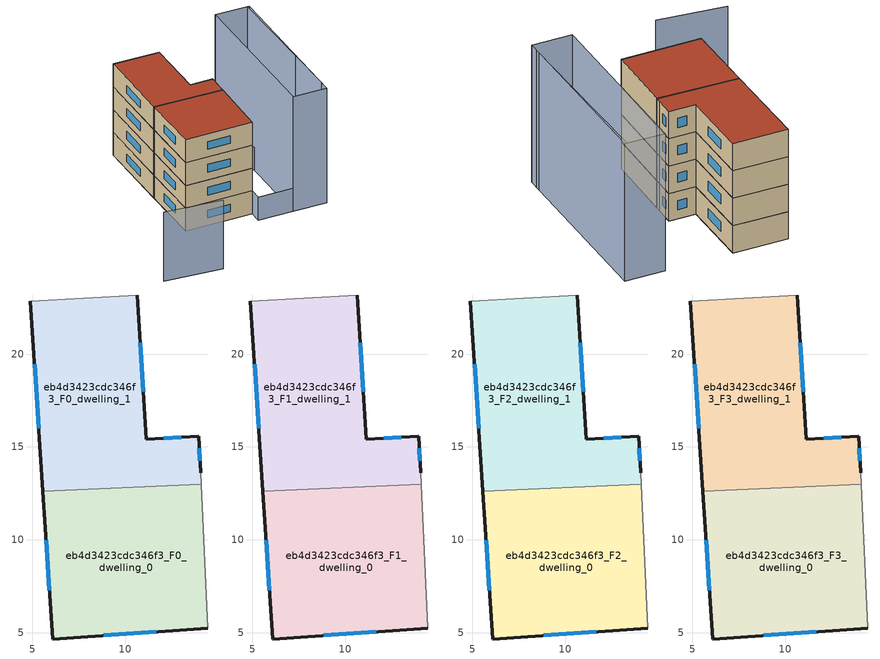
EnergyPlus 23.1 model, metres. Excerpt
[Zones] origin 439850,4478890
eb4d3423cdc346f3_F0_dwelling_0
 floor ground (EU_floor_Construction): 14.43,5.25 14.08,12.99 5.57,12.61 6.09,4.66 z0
 wall outside (EU_wall_Construction): 14.43,5.25 6.09,4.66 5.57,12.61 z0:3
 wall adiabatic (EU_wall_Construction): 14.08,12.99 14.43,5.25 z0:3
 wall to eb4d3423cdc346f3_F0_dwelling_1 (EU_wall_Construction): 5.57,12.61 14.08,12.99 z0:3
 window (EU_Window_Construction): 5.91,7.3 5.74,9.98 / 11.66,5.05 8.85,4.85 z0.99:2.01
eb4d3423cdc346f3_F0_dwelling_1
 floor ground (EU_floor_Construction): 14.08,12.99 14.05,13.6 13.96,15.59 11.13,15.41 10.65,23.18 4.9,22.84 5.57,12.61 z0
 wall outside (EU_wall_Construction): 5.57,12.61 4.9,22.84 / 10.65,23.18 11.13,15.41 13.96,15.59 14.05,13.6 z0:3
 wall adiabatic (EU_wall_Construction): 14.05,13.6 14.08,12.99 / 4.9,22.84 10.65,23.18 z0:3
 window (EU_Window_Construction): 5.34,16 5.12,19.45 / 10.81,20.61 10.97,17.99 / 12.07,15.47 13.02,15.53 / 13.99,14.93 14.02,14.26 z0.99:2.01
eb4d3423cdc346f3_F1_dwelling_0
 floor to eb4d3423cdc346f3_F0_dwelling_0 (EU_floor_Construction): 14.43,5.25 14.08,12.99 5.57,12.61 6.09,4.66 z3
 wall outside (EU_wall_Construction): 14.43,5.25 6.09,4.66 5.57,12.61 z3:6
 wall adiabatic (EU_wall_Construction): 14.08,12.99 14.43,5.25 z3:6
 wall to eb4d3423cdc346f3_F1_dwelling_1 (EU_wall_Construction): 5.57,12.61 14.08,12.99 z3:6
 window (EU_Window_Construction): 5.91,7.3 5.74,9.98 / 11.66,5.05 8.85,4.85 z3.99:5.01
eb4d3423cdc346f3_F1_dwelling_1
 floor to eb4d3423cdc346f3_F0_dwelling_1 (EU_floor_Construction): 14.08,12.99 14.05,13.6 13.96,15.59 11.13,15.41 10.65,23.18 4.9,22.84 5.57,12.61 z3
 wall outside (EU_wall_Construction): 5.57,12.61 4.9,22.84 / 10.65,23.18 11.13,15.41 13.96,15.59 14.05,13.6 z3:6
 wall adiabatic (EU_wall_Construction): 14.05,13.6 14.08,12.99 / 4.9,22.84 10.65,23.18 z3:6
 window (EU_Window_Construction): 5.34,16 5.12,19.45 / 10.81,20.61 10.97,17.99 / 12.07,15.47 13.02,15.53 / 13.99,14.93 14.02,14.26 z3.99:5.01
eb4d3423cdc346f3_F2_dwelling_0
 floor to eb4d3423cdc346f3_F1_dwelling_0 (EU_floor_Construction): 14.43,5.25 14.08,12.99 5.57,12.61 6.09,4.66 z6
 wall outside (EU_wall_Construction): 14.43,5.25 6.09,4.66 5.57,12.61 z6:9
 wall adiabatic (EU_wall_Construction): 14.08,12.99 14.43,5.25 z6:9
 wall to eb4d3423cdc346f3_F2_dwelling_1 (EU_wall_Construction): 5.57,12.61 14.08,12.99 z6:9
 window (EU_Window_Construction): 5.91,7.3 5.74,9.98 / 11.66,5.05 8.85,4.85 z6.99:8.01
eb4d3423cdc346f3_F2_dwelling_1
 floor to eb4d3423cdc346f3_F1_dwelling_1 (EU_floor_Construction): 14.08,12.99 14.05,13.6 13.96,15.59 11.13,15.41 10.65,23.18 4.9,22.84 5.57,12.61 z6
 wall outside (EU_wall_Construction): 5.57,12.61 4.9,22.84 / 10.65,23.18 11.13,15.41 13.96,15.59 14.05,13.6 z6:9
 wall adiabatic (EU_wall_Construction): 14.05,13.6 14.08,12.99 / 4.9,22.84 10.65,23.18 z6:9
 window (EU_Window_Construction): 5.34,16 5.12,19.45 / 10.81,20.61 10.97,17.99 / 12.07,15.47 13.02,15.53 / 13.99,14.93 14.02,14.26 z6.99:8.01
eb4d3423cdc346f3_F3_dwelling_0
 floor to eb4d3423cdc346f3_F2_dwelling_0 (EU_floor_Construction): 14.43,5.25 14.08,12.99 5.57,12.61 6.09,4.66 z9
 wall outside (EU_wall_Construction): 14.43,5.25 6.09,4.66 5.57,12.61 z9:12
 wall adiabatic (EU_wall_Construction): 14.08,12.99 14.43,5.25 z9:12
 wall to eb4d3423cdc346f3_F3_dwelling_1 (EU_wall_Construction): 5.57,12.61 14.08,12.99 z9:12
 window (EU_Window_Construction): 5.91,7.3 5.74,9.98 / 11.66,5.05 8.85,4.85 z9.99:11.01
 roof outside (EU_roof_Construction): 14.08,12.99 14.43,5.25 6.09,4.66 5.57,12.61 z12
eb4d3423cdc346f3_F3_dwelling_1
 floor to eb4d3423cdc346f3_F2_dwelling_1 (EU_floor_Construction): 14.08,12.99 14.05,13.6 13.96,15.59 11.13,15.41 10.65,23.18 4.9,22.84 5.57,12.61 z9
 wall outside (EU_wall_Construction): 5.57,12.61 4.9,22.84 / 10.65,23.18 11.13,15.41 13.96,15.59 14.05,13.6 z9:12
 wall adiabatic (EU_wall_Construction): 14.05,13.6 14.08,12.99 / 4.9,22.84 10.65,23.18 z9:12
 window (EU_Window_Construction): 5.34,16 5.12,19.45 / 10.81,20.61 10.97,17.99 / 12.07,15.47 13.02,15.53 / 13.99,14.93 14.02,14.26 z9.99:11.01
 roof outside (EU_roof_Construction): 10.65,23.18 11.13,15.41 13.96,15.59 14.05,13.6 14.08,12.99 5.57,12.61 4.9,22.84 z12
shading: -0.33,-4.21 6.86,-4.42 z0:9; 23,5.35 22.51,12.16 / 22.52,12.03 21.61,23.86 / 18.86,3.97 17.67,23.62 / 17.67,23.62 21.88,23.87 / 21.88,23.87 23.07,4.22 / 23.07,4.22 18.86,3.97 z0:15; 13.98,13.59 18.35,13.82 / 18.35,13.82 18.86,3.98 / 18.86,3.98 14.49,3.75 / 14.49,3.75 13.98,13.59 z0:3
[Building]
EU S2 Campaign: North Axis=0; Terrain=City; Solar Distribution=FullExterior
[Site:Location]
Madrid: Latitude=40.5; Longitude=-3.5; Time Zone=1; Elevation=609
[SizingPeriod:WeatherFileDays]
AnnualSizingPeriod: Begin Month=1; Begin Day of Month=1; End Month=12; End Day of Month=31; Day of Week for Start Day=Monday; Use Weather File Daylight Saving Period=No; Use Weather File Rain and Snow Indicators=No
[MATERIAL]
EU_InternalMass_Material: Roughness=MediumRough; Thickness=0.1; Conductivity=1; Density=1800; Specific Heat=900; Thermal Absorptance=0.9; Solar Absorptance=0.7; Visible Absorptance=0.7
[MATERIAL:NOMASS] Roughness=MediumRough; Thermal Absorptance=0.9; Solar Absorptance=0.7; Visible Absorptance=0.7
Name | Thermal Resistance
EU_wall_NoMass | 0.609216
EU_roof_NoMass | 0.513268
EU_floor_NoMass | 0.568163
[WINDOWMATERIAL:SIMPLEGLAZINGSYSTEM]
EU_Window_SimpleGlazing: UFactor=5.50606; Solar Heat Gain Coefficient=0.85; Visible Transmittance=0.85
[CONSTRUCTION]
EU_wall_Construction: EU_wall_NoMass
EU_roof_Construction: EU_roof_NoMass
EU_floor_Construction: EU_floor_NoMass
EU_InternalMass_Construction: EU_InternalMass_Material
EU_Window_Construction: EU_Window_SimpleGlazing
[ZONE] Type=1; Multiplier=1; Ceiling Height=autocalculate; Floor Area=autocalculate; Part of Total Floor Area=Yes
Name | Volume
eb4d3423cdc346f3_F0_dwelling_0; eb4d3423cdc346f3_F1_dwelling_0; eb4d3423cdc346f3_F2_dwelling_0; eb4d3423cdc346f3_F3_dwelling_0 | 199.073
eb4d3423cdc346f3_F0_dwelling_1; eb4d3423cdc346f3_F1_dwelling_1; eb4d3423cdc346f3_F2_dwelling_1; eb4d3423cdc346f3_F3_dwelling_1 | 199.064
[INTERNALMASS] Construction=EU_InternalMass_Construction
Name | Zone or ZoneList | Surface Area
eb4d3423cdc346f3_F0_dwelling_0_EU_InternalMass | eb4d3423cdc346f3_F0_dwelling_0 | 66.3579
eb4d3423cdc346f3_F0_dwelling_1_EU_InternalMass | eb4d3423cdc346f3_F0_dwelling_1 | 66.3558
eb4d3423cdc346f3_F1_dwelling_0_EU_InternalMass | eb4d3423cdc346f3_F1_dwelling_0 | 66.3579
eb4d3423cdc346f3_F1_dwelling_1_EU_InternalMass | eb4d3423cdc346f3_F1_dwelling_1 | 66.3558
eb4d3423cdc346f3_F2_dwelling_0_EU_InternalMass | eb4d3423cdc346f3_F2_dwelling_0 | 66.3579
eb4d3423cdc346f3_F2_dwelling_1_EU_InternalMass | eb4d3423cdc346f3_F2_dwelling_1 | 66.3558
eb4d3423cdc346f3_F3_dwelling_0_EU_InternalMass | eb4d3423cdc346f3_F3_dwelling_0 | 66.3579
eb4d3423cdc346f3_F3_dwelling_1_EU_InternalMass | eb4d3423cdc346f3_F3_dwelling_1 | 66.3558
[OTHEREQUIPMENT] Fuel Type=Electricity; Design Level Calculation Method=Watts/Area; Power per Zone Floor Area=1; Fraction Latent=0; Fraction Radiant=0; Fraction Lost=0; Carbon Dioxide Generation Rate=0; EndUse Subcategory=EU_Step8_InternalGains
Name | Zone or ZoneList or Space or SpaceList | Schedule
EU_Step8_InternalGain_eb4d3423cdc346f3_F0_dwelling_0_f000 | eb4d3423cdc346f3_F0_dwelling_0 | EU_Step8_GainSchedule_eb4d3423cdc346f3_F0_dwelling_0_f000
EU_Step8_InternalGain_eb4d3423cdc346f3_F0_dwelling_1_f000 | eb4d3423cdc346f3_F0_dwelling_1 | EU_Step8_GainSchedule_eb4d3423cdc346f3_F0_dwelling_1_f000
EU_Step8_InternalGain_eb4d3423cdc346f3_F1_dwelling_0_f000 | eb4d3423cdc346f3_F1_dwelling_0 | EU_Step8_GainSchedule_eb4d3423cdc346f3_F1_dwelling_0_f000
EU_Step8_InternalGain_eb4d3423cdc346f3_F1_dwelling_1_f000 | eb4d3423cdc346f3_F1_dwelling_1 | EU_Step8_GainSchedule_eb4d3423cdc346f3_F1_dwelling_1_f000
EU_Step8_InternalGain_eb4d3423cdc346f3_F2_dwelling_0_f000 | eb4d3423cdc346f3_F2_dwelling_0 | EU_Step8_GainSchedule_eb4d3423cdc346f3_F2_dwelling_0_f000
EU_Step8_InternalGain_eb4d3423cdc346f3_F2_dwelling_1_f000 | eb4d3423cdc346f3_F2_dwelling_1 | EU_Step8_GainSchedule_eb4d3423cdc346f3_F2_dwelling_1_f000
EU_Step8_InternalGain_eb4d3423cdc346f3_F3_dwelling_0_f000 | eb4d3423cdc346f3_F3_dwelling_0 | EU_Step8_GainSchedule_eb4d3423cdc346f3_F3_dwelling_0_f000
EU_Step8_InternalGain_eb4d3423cdc346f3_F3_dwelling_1_f000 | eb4d3423cdc346f3_F3_dwelling_1 | EU_Step8_GainSchedule_eb4d3423cdc346f3_F3_dwelling_1_f000
[ZONEVENTILATION:DESIGNFLOWRATE] Schedule=EU_AlwaysOn; Design Flow Rate Calculation Method=AirChanges/Hour; Air Changes per Hour=0.752966; Ventilation Type=Natural; Fan Pressure Rise=0; Fan Total Efficiency=1; Constant Term Coefficient=1; Temperature Term Coefficient=0; Velocity Term Coefficient=0; Velocity Squared Term Coefficient=0; Minimum Indoor Temperature=-100; Maximum Indoor Temperature=100; Delta Temperature=-100; Minimum Outdoor Temperature=-100; Maximum Outdoor Temperature=100; Maximum Wind Speed=40
Name | Zone or ZoneList or Space or SpaceList
EU_ConstantAir_eb4d3423cdc346f3_F0_dwelling_0 | eb4d3423cdc346f3_F0_dwelling_0
EU_ConstantAir_eb4d3423cdc346f3_F0_dwelling_1 | eb4d3423cdc346f3_F0_dwelling_1
EU_ConstantAir_eb4d3423cdc346f3_F1_dwelling_0 | eb4d3423cdc346f3_F1_dwelling_0
EU_ConstantAir_eb4d3423cdc346f3_F1_dwelling_1 | eb4d3423cdc346f3_F1_dwelling_1
EU_ConstantAir_eb4d3423cdc346f3_F2_dwelling_0 | eb4d3423cdc346f3_F2_dwelling_0
EU_ConstantAir_eb4d3423cdc346f3_F2_dwelling_1 | eb4d3423cdc346f3_F2_dwelling_1
EU_ConstantAir_eb4d3423cdc346f3_F3_dwelling_0 | eb4d3423cdc346f3_F3_dwelling_0
EU_ConstantAir_eb4d3423cdc346f3_F3_dwelling_1 | eb4d3423cdc346f3_F3_dwelling_1
[HVACTEMPLATE:THERMOSTAT] Constant Heating Setpoint=20; Constant Cooling Setpoint=50
EU_HeatOnly_eb4d3423cdc346f3_F0_dwelling_0; EU_HeatOnly_eb4d3423cdc346f3_F0_dwelling_1; EU_HeatOnly_eb4d3423cdc346f3_F1_dwelling_0; EU_HeatOnly_eb4d3423cdc346f3_F1_dwelling_1; EU_HeatOnly_eb4d3423cdc346f3_F2_dwelling_0; EU_HeatOnly_eb4d3423cdc346f3_F2_dwelling_1; EU_HeatOnly_eb4d3423cdc346f3_F3_dwelling_0; EU_HeatOnly_eb4d3423cdc346f3_F3_dwelling_1
[HVACTEMPLATE:ZONE:IDEALLOADSAIRSYSTEM] System Availability Schedule=EU_AlwaysOn; Maximum Heating Supply Air Temperature=50; Minimum Cooling Supply Air Temperature=13; Maximum Heating Supply Air Humidity Ratio=0.0156; Minimum Cooling Supply Air Humidity Ratio=0.0077; Heating Limit=NoLimit; Cooling Limit=NoLimit; Heating Availability Schedule=EU_AlwaysOn; Cooling Availability Schedule=EU_CoolingOff; Dehumidification Control Type=ConstantSensibleHeatRatio; Cooling Sensible Heat Ratio=0.7; Dehumidification Setpoint=60; Humidification Control Type=None; Humidification Setpoint=30; Outdoor Air Method=None; Outdoor Air Flow Rate per Person=0.00944; Outdoor Air Flow Rate per Zone Floor Area=0; Outdoor Air Flow Rate per Zone=0; Demand Controlled Ventilation Type=None; Outdoor Air Economizer Type=NoEconomizer; Heat Recovery Type=None; Sensible Heat Recovery Effectiveness=0.7; Latent Heat Recovery Effectiveness=0.65
Name | Template Thermostat
eb4d3423cdc346f3_F0_dwelling_0 | EU_HeatOnly_eb4d3423cdc346f3_F0_dwelling_0
eb4d3423cdc346f3_F0_dwelling_1 | EU_HeatOnly_eb4d3423cdc346f3_F0_dwelling_1
eb4d3423cdc346f3_F1_dwelling_0 | EU_HeatOnly_eb4d3423cdc346f3_F1_dwelling_0
eb4d3423cdc346f3_F1_dwelling_1 | EU_HeatOnly_eb4d3423cdc346f3_F1_dwelling_1
eb4d3423cdc346f3_F2_dwelling_0 | EU_HeatOnly_eb4d3423cdc346f3_F2_dwelling_0
eb4d3423cdc346f3_F2_dwelling_1 | EU_HeatOnly_eb4d3423cdc346f3_F2_dwelling_1
eb4d3423cdc346f3_F3_dwelling_0 | EU_HeatOnly_eb4d3423cdc346f3_F3_dwelling_0
eb4d3423cdc346f3_F3_dwelling_1 | EU_HeatOnly_eb4d3423cdc346f3_F3_dwelling_1
[SIZING:ZONE] Zone Cooling Design Supply Air Temperature Input Method=SupplyAirTemperature; Zone Cooling Design Supply Air Temperature=13; Zone Heating Design Supply Air Temperature Input Method=SupplyAirTemperature; Zone Heating Design Supply Air Temperature=50; Zone Cooling Design Supply Air Humidity Ratio=0.008; Zone Heating Design Supply Air Humidity Ratio=0.008; Cooling Design Air Flow Method=DesignDay; Cooling Design Air Flow Rate=0; Cooling Minimum Air Flow per Zone Floor Area=0.000762; Cooling Minimum Air Flow=0; Cooling Minimum Air Flow Fraction=0.2; Heating Design Air Flow Method=DesignDay; Heating Design Air Flow Rate=0; Heating Maximum Air Flow per Zone Floor Area=0.002032; Heating Maximum Air Flow=0.141576; Heating Maximum Air Flow Fraction=0.3; Account for Dedicated Outdoor Air System=No; Dedicated Outdoor Air System Control Strategy=NeutralSupplyAir; Dedicated Outdoor Air Low Setpoint Temperature for Design=autosize; Dedicated Outdoor Air High Setpoint Temperature for Design=autosize; Zone Load Sizing Method=Sensible Load Only No Latent Load; Zone Latent Cooling Design Supply Air Humidity Ratio Input Method=HumidityRatioDifference; Zone Cooling Design Supply Air Humidity Ratio Difference=0.005; Zone Latent Heating Design Supply Air Humidity Ratio Input Method=HumidityRatioDifference; Zone Humidification Design Supply Air Humidity Ratio Difference=0.005
eb4d3423cdc346f3_F0_dwelling_0; eb4d3423cdc346f3_F0_dwelling_1; eb4d3423cdc346f3_F1_dwelling_0; eb4d3423cdc346f3_F1_dwelling_1; eb4d3423cdc346f3_F2_dwelling_0; eb4d3423cdc346f3_F2_dwelling_1; eb4d3423cdc346f3_F3_dwelling_0; eb4d3423cdc346f3_F3_dwelling_1
[SCHEDULE:CONSTANT]
Name | Hourly Value
EU_AlwaysOn | 1
EU_CoolingOff | 0
[SCHEDULE:FILE] Column Number=1; Rows to Skip at Top=0; Number of Hours of Data=8760; Column Separator=Comma; Interpolate to Timestep=No; Minutes per Item=60; Adjust Schedule for Daylight Savings=Yes
Name | File
EU_Step8_GainSchedule_eb4d3423cdc346f3_F0_dwelling_0_f000 | ../../schedules/eb4d3423cdc346f3/eb4d3423cdc346f3_F0_dwelling_0_f000_gain.csv
EU_Step8_GainSchedule_eb4d3423cdc346f3_F0_dwelling_1_f000 | ../../schedules/eb4d3423cdc346f3/eb4d3423cdc346f3_F0_dwelling_1_f000_gain.csv
EU_Step8_GainSchedule_eb4d3423cdc346f3_F1_dwelling_0_f000 | ../../schedules/eb4d3423cdc346f3/eb4d3423cdc346f3_F1_dwelling_0_f000_gain.csv
EU_Step8_GainSchedule_eb4d3423cdc346f3_F1_dwelling_1_f000 | ../../schedules/eb4d3423cdc346f3/eb4d3423cdc346f3_F1_dwelling_1_f000_gain.csv
EU_Step8_GainSchedule_eb4d3423cdc346f3_F2_dwelling_0_f000 | ../../schedules/eb4d3423cdc346f3/eb4d3423cdc346f3_F2_dwelling_0_f000_gain.csv
EU_Step8_GainSchedule_eb4d3423cdc346f3_F2_dwelling_1_f000 | ../../schedules/eb4d3423cdc346f3/eb4d3423cdc346f3_F2_dwelling_1_f000_gain.csv
EU_Step8_GainSchedule_eb4d3423cdc346f3_F3_dwelling_0_f000 | ../../schedules/eb4d3423cdc346f3/eb4d3423cdc346f3_F3_dwelling_0_f000_gain.csv
EU_Step8_GainSchedule_eb4d3423cdc346f3_F3_dwelling_1_f000 | ../../schedules/eb4d3423cdc346f3/eb4d3423cdc346f3_F3_dwelling_1_f000_gain.csv
